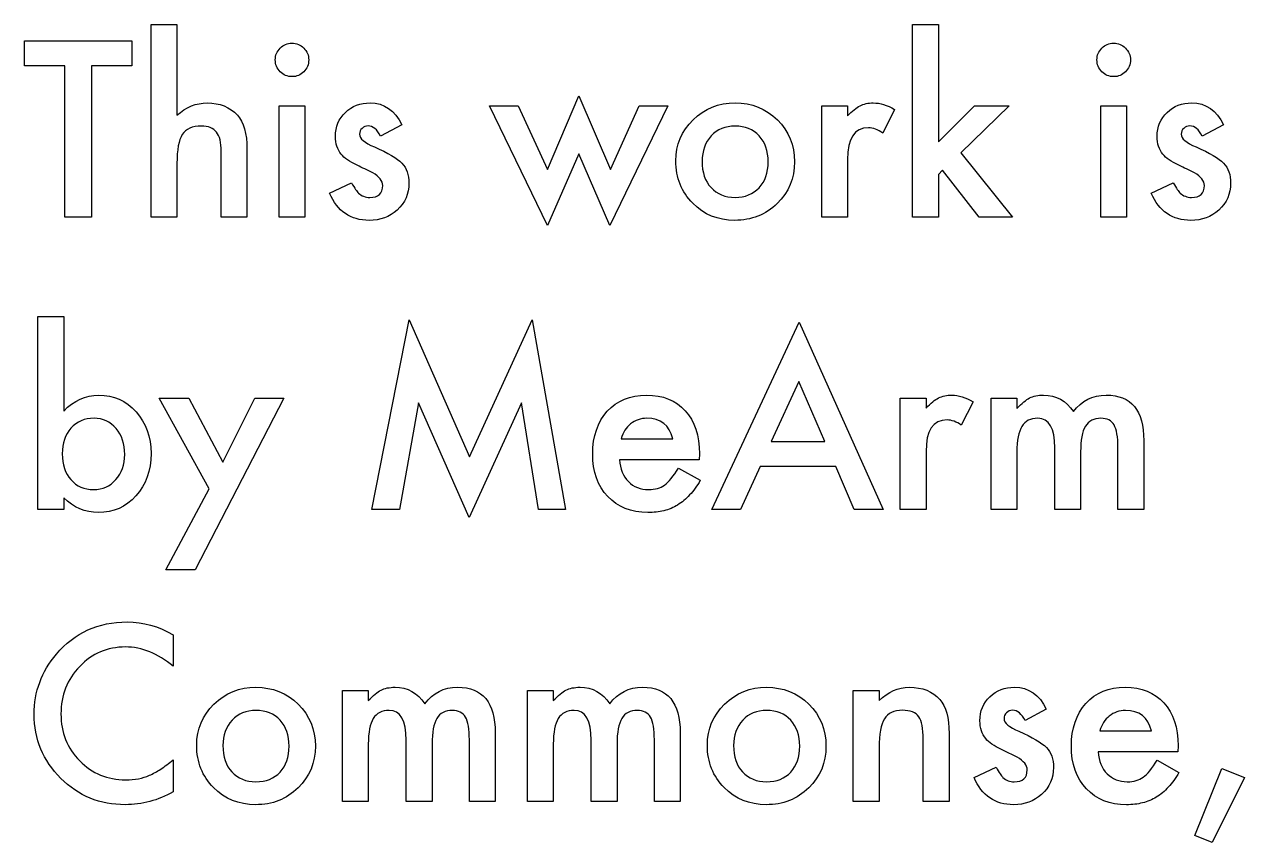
# Model space of a CAD drawing. Extents: x 38 to 923, y 6 to 515.
# Drawn here: x 522.3 to 605.8, y 458.6 to 514.6 of the extents above; entities that cross this region are included whole.
import ezdxf

# ---------------------------------------------------------------- set-up
doc = ezdxf.new("R2010")
doc.units = 0
doc.layers.add('MeArm1.0', color=7, linetype='CONTINUOUS')

msp = doc.modelspace()

# ---------------------------------------------------------------- linework, layer by layer
at = {"layer": 'MeArm1.0', "color": 7}
for points in [[(530.98059, 514.64172), (532.7384, 514.64172), (532.7384, 508.42297)], [(532.7384, 505.1261), (532.7384, 501.44641), (530.98059, 501.44641), (530.98059, 514.64172)], [(584.83215, 514.64172), (584.83215, 506.59485), (587.30872, 509.05579), (589.66809, 509.05579), (586.3634, 505.86047), (589.91028, 501.44641), (587.62903, 501.44641), (585.1134, 504.65735), (584.83215, 504.3761), (584.83215, 501.44641), (583.07434, 501.44641), (583.07434, 514.64172), (584.83215, 514.64172)], [(526.89465, 511.79797), (526.89465, 501.44641), (525.07434, 501.44641), (525.07434, 511.79797), (522.3009, 511.79797), (522.3009, 513.50891), (529.66028, 513.50891), (529.66028, 511.79797), (526.89465, 511.79797)], [(556.08997, 509.05579), (558.08215, 504.71204), (560.23059, 509.7511), (562.39465, 504.71204), (564.3634, 509.05579), (566.33215, 509.05579), (562.34778, 500.8761), (560.23059, 505.77454), (558.08997, 500.8761), (554.1134, 509.05579), (556.08997, 509.05579)], [(541.4884, 509.05579), (541.4884, 501.44641), (539.73059, 501.44641), (539.73059, 509.05579), (541.4884, 509.05579)], [(576.85559, 509.05579), (578.6134, 509.05579), (578.6134, 508.3761)], [(578.6134, 505.39172), (578.6134, 501.44641), (576.85559, 501.44641), (576.85559, 509.05579)], [(581.83215, 508.8136), (581.02747, 507.20422)], [(597.70715, 509.05579), (597.70715, 501.44641), (595.94934, 501.44641), (595.94934, 509.05579), (597.70715, 509.05579)], [(548.12122, 507.75891), (546.66809, 506.98547)], [(604.33997, 507.75891), (602.88684, 506.98547)], [(537.52747, 506.11047), (537.52747, 501.44641), (535.76965, 501.44641), (535.76965, 505.94641)], [(543.18372, 503.09485), (544.68372, 503.79016)], [(599.40247, 503.09485), (600.90247, 503.79016)], [(524.9884, 482.24329), (524.9884, 481.44641), (523.23059, 481.44641), (523.23059, 494.64172), (524.9884, 494.64172)], [(524.9884, 494.64172), (524.9884, 488.17297)], [(546.08215, 481.44641), (548.62122, 494.41516), (552.76184, 485.04016), (557.0509, 494.41516), (559.33215, 481.44641), (557.46497, 481.44641), (556.3009, 488.72766), (552.73059, 480.89172), (549.26184, 488.73547), (547.96497, 481.44641), (546.08215, 481.44641)], [(577.80872, 484.3761), (572.64465, 484.3761), (571.3009, 481.44641), (569.33997, 481.44641), (575.30872, 494.26672), (581.06653, 481.44641), (579.07434, 481.44641), (577.80872, 484.3761)], [(577.06653, 486.08704), (575.27747, 490.1886), (573.40247, 486.08704), (577.06653, 486.08704)], [(534.94153, 482.86047), (531.51965, 489.05579), (533.55872, 489.05579), (535.88684, 484.68079), (538.05872, 489.05579), (540.04309, 489.05579), (533.98059, 477.30579), (531.97278, 477.30579), (534.94153, 482.86047)], [(582.23059, 489.05579), (583.9884, 489.05579), (583.9884, 488.3761)], [(583.9884, 485.39172), (583.9884, 481.44641), (582.23059, 481.44641), (582.23059, 489.05579)], [(587.20715, 488.8136), (586.40247, 487.20422)], [(588.44934, 489.05579), (590.20715, 489.05579), (590.20715, 488.35266)], [(590.20715, 485.3761), (590.20715, 481.44641), (588.44934, 481.44641), (588.44934, 489.05579)], [(563.13665, 486.27454), (566.6679, 486.27454)], [(598.88684, 486.14954), (598.88684, 481.44641), (597.12122, 481.44641), (597.12122, 485.67297)], [(568.48059, 485.2511), (568.47259, 484.83704)], [(594.56653, 485.3761), (594.56653, 481.44641), (592.8009, 481.44641), (592.8009, 485.64954)], [(568.47278, 484.83704), (563.01965, 484.83704)], [(567.05872, 484.26672), (568.54309, 483.4386)], [(532.48059, 472.86047), (532.48059, 470.70422)], [(544.07434, 469.05579), (545.83215, 469.05579), (545.83215, 468.35266)], [(545.83215, 465.3761), (545.83215, 461.44641), (544.07434, 461.44641), (544.07434, 469.05579)], [(556.73059, 469.05579), (558.4884, 469.05579), (558.4884, 468.35266)], [(558.4884, 465.3761), (558.4884, 461.44641), (556.73059, 461.44641), (556.73059, 469.05579)], [(579.01184, 469.05579), (580.77747, 469.05579), (580.77747, 468.35266)], [(580.77747, 465.11829), (580.77747, 461.44641), (579.01184, 461.44641), (579.01184, 469.05579)], [(592.21497, 467.75891), (590.76184, 466.98547)], [(554.51184, 466.14954), (554.51184, 461.44641), (552.74622, 461.44641), (552.74622, 465.67297)], [(567.16809, 466.14954), (567.16809, 461.44641), (565.40247, 461.44641), (565.40247, 465.67297)], [(585.56653, 466.11047), (585.56653, 461.44641), (583.8009, 461.44641), (583.8009, 465.69641)], [(595.88665, 466.27454), (599.4179, 466.27454)], [(550.19153, 465.3761), (550.19153, 461.44641), (548.4259, 461.44641), (548.4259, 465.64954)], [(562.84778, 465.3761), (562.84778, 461.44641), (561.08215, 461.44641), (561.08215, 465.64954)], [(601.23059, 465.2511), (601.22259, 464.83704)], [(532.48059, 464.30579), (532.48059, 462.11047)], [(601.22278, 464.83704), (595.76965, 464.83704)], [(599.80872, 464.26672), (601.29309, 463.4386)], [(587.27747, 463.09485), (588.77747, 463.79016)], [(604.22278, 463.70422), (605.78528, 463.09485), (603.55872, 458.63391), (602.37122, 459.1261), (604.22278, 463.70422)]]:
    msp.add_lwpolyline(points, dxfattribs=at)
for points in [[(539.46497, 512.21985), (539.46496, 512.52713), (539.57694, 512.79275), (539.8009, 513.01672)], [(539.8009, 513.01672), (540.02486, 513.24067), (540.29309, 513.35265), (540.60559, 513.35266)], [(540.60559, 513.35266), (540.9233, 513.35265), (541.19413, 513.24067), (541.41809, 513.01672)], [(541.41809, 513.01672), (541.64205, 512.79796), (541.75403, 512.52973), (541.75403, 512.21204)], [(595.68372, 512.21985), (595.68371, 512.52713), (595.79569, 512.79275), (596.01965, 513.01672)], [(596.01965, 513.01672), (596.24361, 513.24067), (596.51184, 513.35265), (596.82434, 513.35266)], [(596.82434, 513.35266), (597.14205, 513.35265), (597.41288, 513.24067), (597.63684, 513.01672)], [(597.63684, 513.01672), (597.8608, 512.79796), (597.97278, 512.52973), (597.97278, 512.21204)], [(539.8009, 511.39954), (539.57694, 511.62348), (539.46496, 511.89692), (539.46497, 512.21985)], [(541.75403, 512.21204), (541.75403, 511.89432), (541.64205, 511.62348), (541.41809, 511.39954)], [(596.01965, 511.39954), (595.79569, 511.62348), (595.68371, 511.89692), (595.68372, 512.21985)], [(597.97278, 512.21204), (597.97278, 511.89432), (597.8608, 511.62348), (597.63684, 511.39954)], [(540.6134, 511.0636), (540.29569, 511.06359), (540.02486, 511.17557), (539.8009, 511.39954)], [(541.41809, 511.39954), (541.19934, 511.17557), (540.93111, 511.06359), (540.6134, 511.0636)], [(596.83215, 511.0636), (596.51444, 511.06359), (596.24361, 511.17557), (596.01965, 511.39954)], [(597.63684, 511.39954), (597.41809, 511.17557), (597.14986, 511.06359), (596.83215, 511.0636)], [(532.7384, 508.42297), (533.3634, 508.98547), (534.0535, 509.26672), (534.80872, 509.26672)], [(534.80872, 509.26672), (535.66809, 509.26672), (536.35558, 508.98807), (536.87122, 508.43079)], [(544.26184, 508.61829), (544.72538, 509.05057), (545.28788, 509.26672), (545.94934, 509.26672)], [(545.94934, 509.26672), (546.92329, 509.26672), (547.64725, 508.76411), (548.12122, 507.75891)], [(568.0509, 508.11047), (568.83736, 508.8813), (569.79569, 509.26672), (570.9259, 509.26672)], [(570.9259, 509.26672), (572.06131, 509.26672), (573.02485, 508.8787), (573.81653, 508.10266)], [(579.47278, 509.07141), (579.72798, 509.20161), (580.03007, 509.26672), (580.37903, 509.26672)], [(580.37903, 509.26672), (580.84256, 509.26672), (581.32694, 509.11567), (581.83215, 508.8136)], [(600.48059, 508.61829), (600.94413, 509.05057), (601.50663, 509.26672), (602.16809, 509.26672)], [(602.16809, 509.26672), (603.14204, 509.26672), (603.866, 508.76411), (604.33997, 507.75891)], [(536.87122, 508.43079), (537.30871, 507.9464), (537.52746, 507.17297), (537.52747, 506.11047)], [(543.58215, 506.97766), (543.58215, 507.63911), (543.80871, 508.18599), (544.26184, 508.61829)], [(578.6134, 508.3761), (578.93632, 508.71463), (579.22277, 508.9464), (579.47278, 509.07141)], [(599.8009, 506.97766), (599.8009, 507.63911), (600.02746, 508.18599), (600.48059, 508.61829)], [(534.40247, 507.68079), (533.78788, 507.68078), (533.35559, 507.49068), (533.10559, 507.11047)], [(535.44153, 507.26672), (535.22798, 507.54276), (534.88163, 507.68078), (534.40247, 507.68079)], [(545.81653, 507.6886), (545.65507, 507.68859), (545.51705, 507.6339), (545.40247, 507.52454)], [(546.66809, 506.98547), (546.43892, 507.45422), (546.15507, 507.68859), (545.81653, 507.6886)], [(566.87122, 505.30579), (566.87122, 506.40474), (567.26444, 507.33963), (568.0509, 508.11047)], [(570.9259, 507.68084), (570.25402, 507.68083), (569.70975, 507.45687), (569.29309, 507.00896)], [(572.57434, 507.00896), (572.15767, 507.45687), (571.60819, 507.68083), (570.9259, 507.68084)], [(573.81653, 508.10266), (574.59777, 507.32661), (574.98839, 506.37349), (574.9884, 505.24329)], [(602.03528, 507.6886), (601.87382, 507.68859), (601.7358, 507.6339), (601.62122, 507.52454)], [(602.88684, 506.98547), (602.65767, 507.45422), (602.37382, 507.68859), (602.03528, 507.6886)], [(533.10559, 507.11047), (532.8608, 506.72505), (532.7384, 506.06359), (532.7384, 505.1261)], [(535.76965, 505.94641), (535.76965, 506.55578), (535.66027, 506.99588), (535.44153, 507.26672)], [(543.98059, 505.7511), (543.71496, 506.0688), (543.58215, 506.47766), (543.58215, 506.97766)], [(545.40247, 507.52454), (545.28788, 507.42036), (545.23059, 507.28495), (545.23059, 507.11829)], [(545.23059, 507.11829), (545.23059, 506.82661), (545.56913, 506.53755), (546.24622, 506.2511)], [(569.29309, 507.00896), (568.87642, 506.56104), (568.66809, 505.98291), (568.66809, 505.27459)], [(573.19153, 505.23552), (573.19152, 505.9751), (572.98579, 506.56625), (572.57434, 507.00896)], [(580.0509, 507.5636), (579.09257, 507.56359), (578.6134, 506.83963), (578.6134, 505.39172)], [(581.02747, 507.20422), (580.69413, 507.4438), (580.36861, 507.56359), (580.0509, 507.5636)], [(600.19934, 505.7511), (599.93371, 506.0688), (599.8009, 506.47766), (599.8009, 506.97766)], [(601.62122, 507.52454), (601.50663, 507.42036), (601.44934, 507.28495), (601.44934, 507.11829)], [(601.44934, 507.11829), (601.44934, 506.82661), (601.78788, 506.53755), (602.46497, 506.2511)], [(546.24622, 506.2511), (547.1785, 505.85005), (547.80611, 505.48026), (548.12903, 505.14172)], [(602.46497, 506.2511), (603.39725, 505.85005), (604.02486, 505.48026), (604.34778, 505.14172)], [(545.05872, 505.0011), (544.5483, 505.25109), (544.18892, 505.50109), (543.98059, 505.7511)], [(548.12903, 505.14172), (548.45194, 504.80318), (548.6134, 504.34745), (548.6134, 503.77454)], [(568.02747, 502.39954), (567.25663, 503.17037), (566.87122, 504.13912), (566.87122, 505.30579)], [(568.66809, 505.27459), (568.66809, 504.51417), (568.87121, 503.9126), (569.27747, 503.4699)], [(572.57434, 503.46209), (572.98579, 503.90479), (573.19152, 504.49594), (573.19153, 505.23552)], [(574.9884, 505.24329), (574.98839, 504.10266), (574.59517, 503.14693), (573.80872, 502.3761)], [(601.27747, 505.0011), (600.76705, 505.25109), (600.40767, 505.50109), (600.19934, 505.7511)], [(604.34778, 505.14172), (604.67069, 504.80318), (604.83215, 504.34745), (604.83215, 503.77454)], [(545.59778, 504.74329), (545.42069, 504.82659), (545.241, 504.91255), (545.05872, 505.0011)], [(546.12903, 504.48547), (545.95194, 504.57397), (545.77486, 504.65995), (545.59778, 504.74329)], [(546.81653, 503.61047), (546.81652, 503.92297), (546.58736, 504.21464), (546.12903, 504.48547)], [(601.81653, 504.74329), (601.63944, 504.82659), (601.45975, 504.91255), (601.27747, 505.0011)], [(602.34778, 504.48547), (602.17069, 504.57397), (601.99361, 504.65995), (601.81653, 504.74329)], [(603.03528, 503.61047), (603.03527, 503.92297), (602.80611, 504.21464), (602.34778, 504.48547)], [(544.68372, 503.79016), (544.89205, 503.42558), (545.0509, 503.19381), (545.16028, 503.09485)], [(545.9259, 502.79797), (546.51965, 502.79797), (546.81652, 503.06881), (546.81653, 503.61047)], [(548.6134, 503.77454), (548.6134, 503.04016), (548.34256, 502.42558), (547.8009, 501.93079)], [(569.27747, 503.4699), (569.69413, 503.02198), (570.24361, 502.79802), (570.9259, 502.79802)], [(570.9259, 502.79802), (571.6134, 502.79802), (572.16288, 503.01938), (572.57434, 503.46209)], [(600.90247, 503.79016), (601.1108, 503.42558), (601.26965, 503.19381), (601.37903, 503.09485)], [(602.14465, 502.79797), (602.7384, 502.79797), (603.03527, 503.06881), (603.03528, 503.61047)], [(604.83215, 503.77454), (604.83215, 503.04016), (604.56131, 502.42558), (604.01965, 501.93079)], [(545.89465, 501.22766), (544.61861, 501.22766), (543.71496, 501.85006), (543.18372, 503.09485)], [(545.16028, 503.09485), (545.37382, 502.89693), (545.62903, 502.79797), (545.9259, 502.79797)], [(602.1134, 501.22766), (600.83736, 501.22766), (599.93371, 501.85006), (599.40247, 503.09485)], [(601.37903, 503.09485), (601.59257, 502.89693), (601.84778, 502.79797), (602.14465, 502.79797)], [(547.8009, 501.93079), (547.27486, 501.46204), (546.63944, 501.22766), (545.89465, 501.22766)], [(570.89465, 501.22766), (569.75402, 501.22766), (568.7983, 501.61829), (568.02747, 502.39954)], [(573.80872, 502.3761), (573.01704, 501.61047), (572.04569, 501.22766), (570.89465, 501.22766)], [(604.01965, 501.93079), (603.49361, 501.46204), (602.85819, 501.22766), (602.1134, 501.22766)], [(524.9884, 488.17297), (525.69152, 488.90213), (526.4884, 489.26672), (527.37903, 489.26672)], [(527.37903, 489.26672), (528.40506, 489.26672), (529.25923, 488.8839), (529.94153, 488.11829)], [(562.18372, 488.16516), (562.85559, 488.89953), (563.74621, 489.26672), (564.85559, 489.26672)], [(564.85559, 489.26672), (565.97538, 489.26672), (566.86079, 488.90995), (567.51184, 488.19641)], [(584.84778, 489.07141), (585.10298, 489.20161), (585.40507, 489.26672), (585.75403, 489.26672)], [(585.75403, 489.26672), (586.21756, 489.26672), (586.70194, 489.11567), (587.20715, 488.8136)], [(591.07434, 489.07141), (591.32955, 489.20161), (591.64986, 489.26672), (592.03528, 489.26672)], [(592.03528, 489.26672), (592.89465, 489.26672), (593.57433, 488.89172), (594.07434, 488.14172)], [(594.07434, 488.14172), (594.62642, 488.89172), (595.37381, 489.26672), (596.31653, 489.26672)], [(596.31653, 489.26672), (598.03006, 489.26672), (598.88683, 488.22765), (598.88684, 486.14954)], [(583.9884, 488.3761), (584.31132, 488.71463), (584.59777, 488.9464), (584.84778, 489.07141)], [(590.20715, 488.35266), (590.54569, 488.70682), (590.83475, 488.9464), (591.07434, 489.07141)], [(527.06653, 487.68079), (526.42069, 487.68078), (525.89465, 487.45422), (525.4884, 487.0011)], [(528.57434, 486.97766), (528.17329, 487.44641), (527.67069, 487.68078), (527.06653, 487.68079)], [(529.94153, 488.11829), (530.62381, 487.35786), (530.96496, 486.40995), (530.96497, 485.27454)], [(561.18372, 485.24329), (561.18372, 486.44641), (561.51705, 487.42036), (562.18372, 488.16516)], [(564.2929, 487.57922), (564.1054, 487.51672), (563.93352, 487.42297), (563.77728, 487.29797)], [(564.89446, 487.68079), (564.68092, 487.68078), (564.4804, 487.64689), (564.2929, 487.57922)], [(566.6679, 486.27454), (566.4231, 487.21203), (565.83196, 487.68078), (564.89446, 487.68079)], [(567.51184, 488.19641), (568.15767, 487.48807), (568.48058, 486.5063), (568.48059, 485.2511)], [(585.4259, 487.5636), (584.46757, 487.56359), (583.9884, 486.83963), (583.9884, 485.39172)], [(586.40247, 487.20422), (586.06913, 487.4438), (585.74361, 487.56359), (585.4259, 487.5636)], [(591.62903, 487.68079), (591.13423, 487.68078), (590.77225, 487.49588), (590.54309, 487.1261)], [(592.8009, 485.64954), (592.8009, 487.0037), (592.41027, 487.68078), (591.62903, 487.68079)], [(595.95715, 487.68079), (595.47277, 487.68078), (595.1186, 487.49849), (594.89465, 487.13391)], [(596.85559, 487.21985), (596.67329, 487.52713), (596.37381, 487.68078), (595.95715, 487.68079)], [(525.4884, 487.0011), (525.08736, 486.55318), (524.88684, 485.96984), (524.88684, 485.2511)], [(529.16809, 485.19641), (529.16808, 485.92557), (528.97017, 486.51932), (528.57434, 486.97766)], [(563.38665, 486.86047), (563.27727, 486.68859), (563.19394, 486.49328), (563.13665, 486.27454)], [(563.77728, 487.29797), (563.62623, 487.17818), (563.49602, 487.03234), (563.38665, 486.86047)], [(590.54309, 487.1261), (590.31913, 486.7563), (590.20715, 486.17297), (590.20715, 485.3761)], [(594.89465, 487.13391), (594.6759, 486.76932), (594.56652, 486.18339), (594.56653, 485.3761)], [(597.12122, 485.67297), (597.12121, 486.40214), (597.03262, 486.91776), (596.85559, 487.21985)], [(524.88684, 485.2511), (524.88684, 484.51151), (525.08475, 483.92037), (525.48059, 483.47766)], [(528.55872, 483.47766), (528.96496, 483.93599), (529.16808, 484.50891), (529.16809, 485.19641)], [(530.96497, 485.27454), (530.96496, 484.10266), (530.62121, 483.13391), (529.93372, 482.36829)], [(562.21497, 482.32141), (561.52746, 483.05578), (561.18372, 484.02974), (561.18372, 485.24329)], [(563.01965, 484.83704), (563.06655, 484.21203), (563.26965, 483.71464), (563.62903, 483.34485)], [(566.09778, 483.11047), (566.37902, 483.31881), (566.69933, 483.70422), (567.05872, 484.26672)], [(525.48059, 483.47766), (525.87642, 483.02453), (526.39725, 482.79797), (527.04309, 482.79797)], [(527.04309, 482.79797), (527.65246, 482.79797), (528.15767, 483.02453), (528.55872, 483.47766)], [(568.54309, 483.4386), (568.31392, 483.04797), (568.07173, 482.71203), (567.81653, 482.43079)], [(563.62903, 483.34485), (563.9884, 482.98026), (564.44934, 482.79797), (565.01184, 482.79797)], [(565.01184, 482.79797), (565.44934, 482.79797), (565.81131, 482.90214), (566.09778, 483.11047)], [(527.34778, 481.22766), (526.46757, 481.22766), (525.68111, 481.5662), (524.9884, 482.24329)], [(529.93372, 482.36829), (529.25142, 481.60787), (528.38944, 481.22766), (527.34778, 481.22766)], [(564.94934, 481.22766), (563.81392, 481.22766), (562.90246, 481.59224), (562.21497, 482.32141)], [(566.99622, 481.74329), (566.70454, 481.5662), (566.38944, 481.43599), (566.0509, 481.35266)], [(567.81653, 482.43079), (567.56131, 482.15474), (567.28788, 481.92558), (566.99622, 481.74329)], [(566.0509, 481.35266), (565.71236, 481.26936), (565.34517, 481.22766), (564.94934, 481.22766)], [(524.4884, 471.53235), (525.7384, 473.0063), (527.35559, 473.74327), (529.33997, 473.74329)], [(529.33997, 473.74329), (530.42329, 473.74327), (531.47016, 473.449), (532.48059, 472.86047)], [(529.21497, 472.02454), (527.97538, 472.02453), (526.93111, 471.57921), (526.08215, 470.6886)], [(532.48059, 470.70422), (531.4285, 471.58442), (530.33996, 472.02453), (529.21497, 472.02454)], [(522.96497, 467.42297), (522.96496, 468.95942), (523.47278, 470.32921), (524.4884, 471.53235)], [(526.08215, 470.6886), (525.22798, 469.80317), (524.8009, 468.71984), (524.8009, 467.4386)], [(535.26965, 468.11047), (536.05611, 468.8813), (537.01444, 469.26672), (538.14465, 469.26672)], [(538.14465, 469.26672), (539.28006, 469.26672), (540.2436, 468.8787), (541.03528, 468.10266)], [(546.69934, 469.07141), (546.95455, 469.20161), (547.27486, 469.26672), (547.66028, 469.26672)], [(547.66028, 469.26672), (548.51965, 469.26672), (549.19933, 468.89172), (549.69934, 468.14172)], [(549.69934, 468.14172), (550.25142, 468.89172), (550.99881, 469.26672), (551.94153, 469.26672)], [(551.94153, 469.26672), (553.65506, 469.26672), (554.51183, 468.22765), (554.51184, 466.14954)], [(559.35559, 469.07141), (559.6108, 469.20161), (559.93111, 469.26672), (560.31653, 469.26672)], [(560.31653, 469.26672), (561.1759, 469.26672), (561.85558, 468.89172), (562.35559, 468.14172)], [(562.35559, 468.14172), (562.90767, 468.89172), (563.65506, 469.26672), (564.59778, 469.26672)], [(564.59778, 469.26672), (566.31131, 469.26672), (567.16808, 468.22765), (567.16809, 466.14954)], [(570.20715, 468.11047), (570.99361, 468.8813), (571.95194, 469.26672), (573.08215, 469.26672)], [(573.08215, 469.26672), (574.21756, 469.26672), (575.1811, 468.8787), (575.97278, 468.10266)], [(580.77747, 468.35266), (581.39205, 468.96203), (582.08475, 469.26672), (582.85559, 469.26672)], [(582.85559, 469.26672), (583.741, 469.26672), (584.43111, 468.98807), (584.9259, 468.43079)], [(588.35559, 468.61829), (588.81913, 469.05057), (589.38163, 469.26672), (590.04309, 469.26672)], [(590.04309, 469.26672), (591.01704, 469.26672), (591.741, 468.76411), (592.21497, 467.75891)], [(594.93372, 468.16516), (595.60559, 468.89953), (596.49621, 469.26672), (597.60559, 469.26672)], [(597.60559, 469.26672), (598.72538, 469.26672), (599.61079, 468.90995), (600.26184, 468.19641)], [(545.83215, 468.35266), (546.17069, 468.70682), (546.45975, 468.9464), (546.69934, 469.07141)], [(558.4884, 468.35266), (558.82694, 468.70682), (559.116, 468.9464), (559.35559, 469.07141)], [(584.9259, 468.43079), (585.35298, 467.95682), (585.56652, 467.18338), (585.56653, 466.11047)], [(587.6759, 466.97766), (587.6759, 467.63911), (587.90246, 468.18599), (588.35559, 468.61829)], [(534.08997, 465.30579), (534.08997, 466.40474), (534.48319, 467.33963), (535.26965, 468.11047)], [(538.14465, 467.68084), (537.47277, 467.68083), (536.9285, 467.45687), (536.51184, 467.00896)], [(539.79309, 467.00896), (539.37642, 467.45687), (538.82694, 467.68083), (538.14465, 467.68084)], [(541.03528, 468.10266), (541.81652, 467.32661), (542.20714, 466.37349), (542.20715, 465.24329)], [(547.25403, 467.68079), (546.75923, 467.68078), (546.39725, 467.49588), (546.16809, 467.1261)], [(548.4259, 465.64954), (548.4259, 467.0037), (548.03527, 467.68078), (547.25403, 467.68079)], [(551.58215, 467.68079), (551.09777, 467.68078), (550.7436, 467.49849), (550.51965, 467.13391)], [(552.48059, 467.21985), (552.29829, 467.52713), (551.99881, 467.68078), (551.58215, 467.68079)], [(559.91028, 467.68079), (559.41548, 467.68078), (559.0535, 467.49588), (558.82434, 467.1261)], [(561.08215, 465.64954), (561.08215, 467.0037), (560.69152, 467.68078), (559.91028, 467.68079)], [(564.2384, 467.68079), (563.75402, 467.68078), (563.39985, 467.49849), (563.1759, 467.13391)], [(565.13684, 467.21985), (564.95454, 467.52713), (564.65506, 467.68078), (564.2384, 467.68079)], [(569.02747, 465.30579), (569.02747, 466.40474), (569.42069, 467.33963), (570.20715, 468.11047)], [(573.08215, 467.68084), (572.41027, 467.68083), (571.866, 467.45687), (571.44934, 467.00896)], [(574.73059, 467.00896), (574.31392, 467.45687), (573.76444, 467.68083), (573.08215, 467.68084)], [(575.97278, 468.10266), (576.75402, 467.32661), (577.14464, 466.37349), (577.14465, 465.24329)], [(582.37903, 467.6886), (581.79569, 467.68859), (581.38163, 467.49588), (581.13684, 467.11047)], [(583.4884, 467.2511), (583.28527, 467.54276), (582.91548, 467.68859), (582.37903, 467.6886)], [(589.49622, 467.52454), (589.38163, 467.42036), (589.32434, 467.28495), (589.32434, 467.11829)], [(589.91028, 467.6886), (589.74882, 467.68859), (589.6108, 467.6339), (589.49622, 467.52454)], [(590.76184, 466.98547), (590.53267, 467.45422), (590.24882, 467.68859), (589.91028, 467.6886)], [(593.93372, 465.24329), (593.93372, 466.44641), (594.26705, 467.42036), (594.93372, 468.16516)], [(597.0429, 467.57922), (596.8554, 467.51672), (596.68352, 467.42297), (596.52728, 467.29797)], [(597.64446, 467.68079), (597.43092, 467.68078), (597.2304, 467.64689), (597.0429, 467.57922)], [(599.4179, 466.27454), (599.1731, 467.21203), (598.58196, 467.68078), (597.64446, 467.68079)], [(600.26184, 468.19641), (600.90767, 467.48807), (601.23058, 466.5063), (601.23059, 465.2511)], [(524.78528, 463.03235), (523.57174, 464.24589), (522.96496, 465.70943), (522.96497, 467.42297)], [(524.8009, 467.4386), (524.8009, 466.17297), (525.22798, 465.10526), (526.08215, 464.23547)], [(536.51184, 467.00896), (536.09517, 466.56104), (535.88684, 465.98291), (535.88684, 465.27459)], [(540.41028, 465.23552), (540.41027, 465.9751), (540.20454, 466.56625), (539.79309, 467.00896)], [(546.16809, 467.1261), (545.94413, 466.7563), (545.83215, 466.17297), (545.83215, 465.3761)], [(550.51965, 467.13391), (550.3009, 466.76932), (550.19152, 466.18339), (550.19153, 465.3761)], [(552.74622, 465.67297), (552.74621, 466.40214), (552.65762, 466.91776), (552.48059, 467.21985)], [(558.82434, 467.1261), (558.60038, 466.7563), (558.4884, 466.17297), (558.4884, 465.3761)], [(563.1759, 467.13391), (562.95715, 466.76932), (562.84777, 466.18339), (562.84778, 465.3761)], [(565.40247, 465.67297), (565.40246, 466.40214), (565.31387, 466.91776), (565.13684, 467.21985)], [(571.44934, 467.00896), (571.03267, 466.56104), (570.82434, 465.98291), (570.82434, 465.27459)], [(575.34778, 465.23552), (575.34777, 465.9751), (575.14204, 466.56625), (574.73059, 467.00896)], [(581.13684, 467.11047), (580.89725, 466.73026), (580.77746, 466.0662), (580.77747, 465.11829)], [(583.8009, 465.69641), (583.8009, 466.44641), (583.69673, 466.96463), (583.4884, 467.2511)], [(588.07434, 465.7511), (587.80871, 466.0688), (587.6759, 466.47766), (587.6759, 466.97766)], [(589.32434, 467.11829), (589.32434, 466.82661), (589.66288, 466.53755), (590.33997, 466.2511)], [(596.13665, 466.86047), (596.02727, 466.68859), (595.94394, 466.49328), (595.88665, 466.27454)], [(596.52728, 467.29797), (596.37623, 467.17818), (596.24602, 467.03234), (596.13665, 466.86047)], [(590.33997, 466.2511), (591.27225, 465.85005), (591.89986, 465.48026), (592.22278, 465.14172)], [(535.24622, 462.39954), (534.47538, 463.17037), (534.08997, 464.13912), (534.08997, 465.30579)], [(535.88684, 465.27459), (535.88684, 464.51417), (536.08996, 463.9126), (536.49622, 463.4699)], [(539.79309, 463.46209), (540.20454, 463.90479), (540.41027, 464.49594), (540.41028, 465.23552)], [(542.20715, 465.24329), (542.20714, 464.10266), (541.81392, 463.14693), (541.02747, 462.3761)], [(570.18372, 462.39954), (569.41288, 463.17037), (569.02747, 464.13912), (569.02747, 465.30579)], [(570.82434, 465.27459), (570.82434, 464.51417), (571.02746, 463.9126), (571.43372, 463.4699)], [(574.73059, 463.46209), (575.14204, 463.90479), (575.34777, 464.49594), (575.34778, 465.23552)], [(577.14465, 465.24329), (577.14464, 464.10266), (576.75142, 463.14693), (575.96497, 462.3761)], [(589.15247, 465.0011), (588.64205, 465.25109), (588.28267, 465.50109), (588.07434, 465.7511)], [(592.22278, 465.14172), (592.54569, 464.80318), (592.70715, 464.34745), (592.70715, 463.77454)], [(594.96497, 462.32141), (594.27746, 463.05578), (593.93372, 464.02974), (593.93372, 465.24329)], [(526.08215, 464.23547), (526.93632, 463.36568), (527.98319, 462.93078), (529.22278, 462.93079)], [(531.62903, 463.66516), (531.89985, 463.84224), (532.18371, 464.05578), (532.48059, 464.30579)], [(589.69153, 464.74329), (589.51444, 464.82659), (589.33475, 464.91255), (589.15247, 465.0011)], [(590.22278, 464.48547), (590.04569, 464.57397), (589.86861, 464.65995), (589.69153, 464.74329)], [(590.91028, 463.61047), (590.91027, 463.92297), (590.68111, 464.21464), (590.22278, 464.48547)], [(595.76965, 464.83704), (595.81655, 464.21203), (596.01965, 463.71464), (596.37903, 463.34485)], [(598.84778, 463.11047), (599.12902, 463.31881), (599.44933, 463.70422), (599.80872, 464.26672)], [(530.85559, 463.24329), (531.10558, 463.34745), (531.36339, 463.48808), (531.62903, 463.66516)], [(536.49622, 463.4699), (536.91288, 463.02198), (537.46236, 462.79802), (538.14465, 462.79802)], [(538.14465, 462.79802), (538.83215, 462.79802), (539.38163, 463.01938), (539.79309, 463.46209)], [(571.43372, 463.4699), (571.85038, 463.02198), (572.39986, 462.79802), (573.08215, 462.79802)], [(573.08215, 462.79802), (573.76965, 462.79802), (574.31913, 463.01938), (574.73059, 463.46209)], [(588.77747, 463.79016), (588.9858, 463.42558), (589.14465, 463.19381), (589.25403, 463.09485)], [(590.01965, 462.79797), (590.6134, 462.79797), (590.91027, 463.06881), (590.91028, 463.61047)], [(592.70715, 463.77454), (592.70715, 463.04016), (592.43631, 462.42558), (591.89465, 461.93079)], [(596.37903, 463.34485), (596.7384, 462.98026), (597.19934, 462.79797), (597.76184, 462.79797)], [(601.29309, 463.4386), (601.06392, 463.04797), (600.82173, 462.71203), (600.56653, 462.43079)], [(529.19934, 461.22766), (527.47538, 461.22766), (526.00402, 461.82922), (524.78528, 463.03235)], [(529.22278, 462.93079), (529.8634, 462.93078), (530.40767, 463.03495), (530.85559, 463.24329)], [(589.9884, 461.22766), (588.71236, 461.22766), (587.80871, 461.85006), (587.27747, 463.09485)], [(589.25403, 463.09485), (589.46757, 462.89693), (589.72278, 462.79797), (590.01965, 462.79797)], [(597.76184, 462.79797), (598.19934, 462.79797), (598.56131, 462.90214), (598.84778, 463.11047)], [(532.48059, 462.11047), (531.43891, 461.52193), (530.34517, 461.22766), (529.19934, 461.22766)], [(538.1134, 461.22766), (536.97277, 461.22766), (536.01705, 461.61829), (535.24622, 462.39954)], [(541.02747, 462.3761), (540.23579, 461.61047), (539.26444, 461.22766), (538.1134, 461.22766)], [(573.0509, 461.22766), (571.91027, 461.22766), (570.95455, 461.61829), (570.18372, 462.39954)], [(575.96497, 462.3761), (575.17329, 461.61047), (574.20194, 461.22766), (573.0509, 461.22766)], [(591.89465, 461.93079), (591.36861, 461.46204), (590.73319, 461.22766), (589.9884, 461.22766)], [(597.69934, 461.22766), (596.56392, 461.22766), (595.65246, 461.59224), (594.96497, 462.32141)], [(599.74622, 461.74329), (599.45454, 461.5662), (599.13944, 461.43599), (598.8009, 461.35266)], [(600.56653, 462.43079), (600.31131, 462.15474), (600.03788, 461.92558), (599.74622, 461.74329)], [(598.8009, 461.35266), (598.46236, 461.26936), (598.09517, 461.22766), (597.69934, 461.22766)]]:
    msp.add_open_spline(points, degree=3, dxfattribs=at)

doc.saveas('drawing.dxf')
